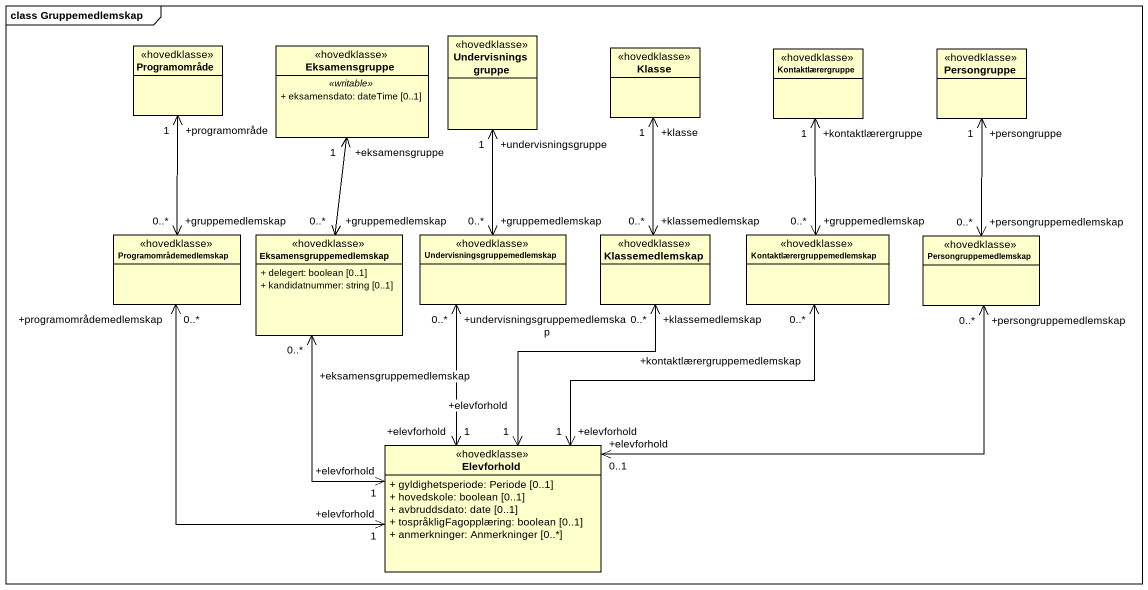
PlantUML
@startuml
mainframe class Gruppemedlemskap
hide circle
hide empty members
skinparam classAttributeIconSize 0
class Programområde <<hovedklasse>>
class Eksamensgruppe <<hovedklasse>> {
  .. <<writable>> ..
  + eksamensdato: dateTime [0..1]
}
class Undervisningsgruppe <<hovedklasse>>
class Klasse <<hovedklasse>>
class Kontaktlærergruppe <<hovedklasse>>
class Persongruppe <<hovedklasse>>
class Programområdemedlemskap <<hovedklasse>>
class Eksamensgruppemedlemskap <<hovedklasse>> {
  + delegert: boolean [0..1]
  + kandidatnummer: string [0..1]
}
class "Undervisningsgruppemedlemskap" as Undervisningsgruppemedlemska <<hovedklasse>>
class Klassemedlemskap <<hovedklasse>>
class Kontaktlærergruppemedlemskap <<hovedklasse>>
class Persongruppemedlemskap <<hovedklasse>>
class Elevforhold <<hovedklasse>> {
  + gyldighetsperiode: Periode [0..1]
  + hovedskole: boolean [0..1]
  + avbruddsdato: date [0..1]
  + tospråkligFagopplæring: boolean [0..1]
  + anmerkninger: Anmerkninger [0..*]
}
Persongruppe "+persongruppe\n1" <--> "+persongruppemedlemskap\n0..*" Persongruppemedlemskap
Programområdemedlemskap "+gruppemedlemskap\n0..*" <-up-> "+programområde\n1" Programområde
Programområdemedlemskap "+programområdemedlemskap\n0..*" <--> "+elevforhold\n1" Elevforhold
Eksamensgruppemedlemskap "+gruppemedlemskap\n0..*" <-up-> "+eksamensgruppe\n1" Eksamensgruppe
Eksamensgruppemedlemskap "+eksamensgruppemedlemskap\n0..*" <--> "+elevforhold\n1" Elevforhold
Undervisningsgruppemedlemska "+gruppemedlemskap\n0..*" <-up-> "+undervisningsgruppe\n1" Undervisningsgruppe
Undervisningsgruppemedlemska "+undervisningsgruppemedlemskap\n0..*" <--> "+elevforhold\n1" Elevforhold
Klassemedlemskap "+klassemedlemskap\n0..*" <-up-> "+klasse\n1" Klasse
Klassemedlemskap "+klassemedlemskap\n0..*" <--> "+elevforhold\n1" Elevforhold
Kontaktlærergruppemedlemskap "+gruppemedlemskap\n0..*" <-up-> "+kontaktlærergruppe\n1" Kontaktlærergruppe
Kontaktlærergruppemedlemskap "+kontaktlærergruppemedlemskap\n0..*" <--> "+elevforhold\n1" Elevforhold
Persongruppemedlemskap "+persongruppemedlemskap\n0..*" <-left-> "+elevforhold\n0..1" Elevforhold
@enduml
